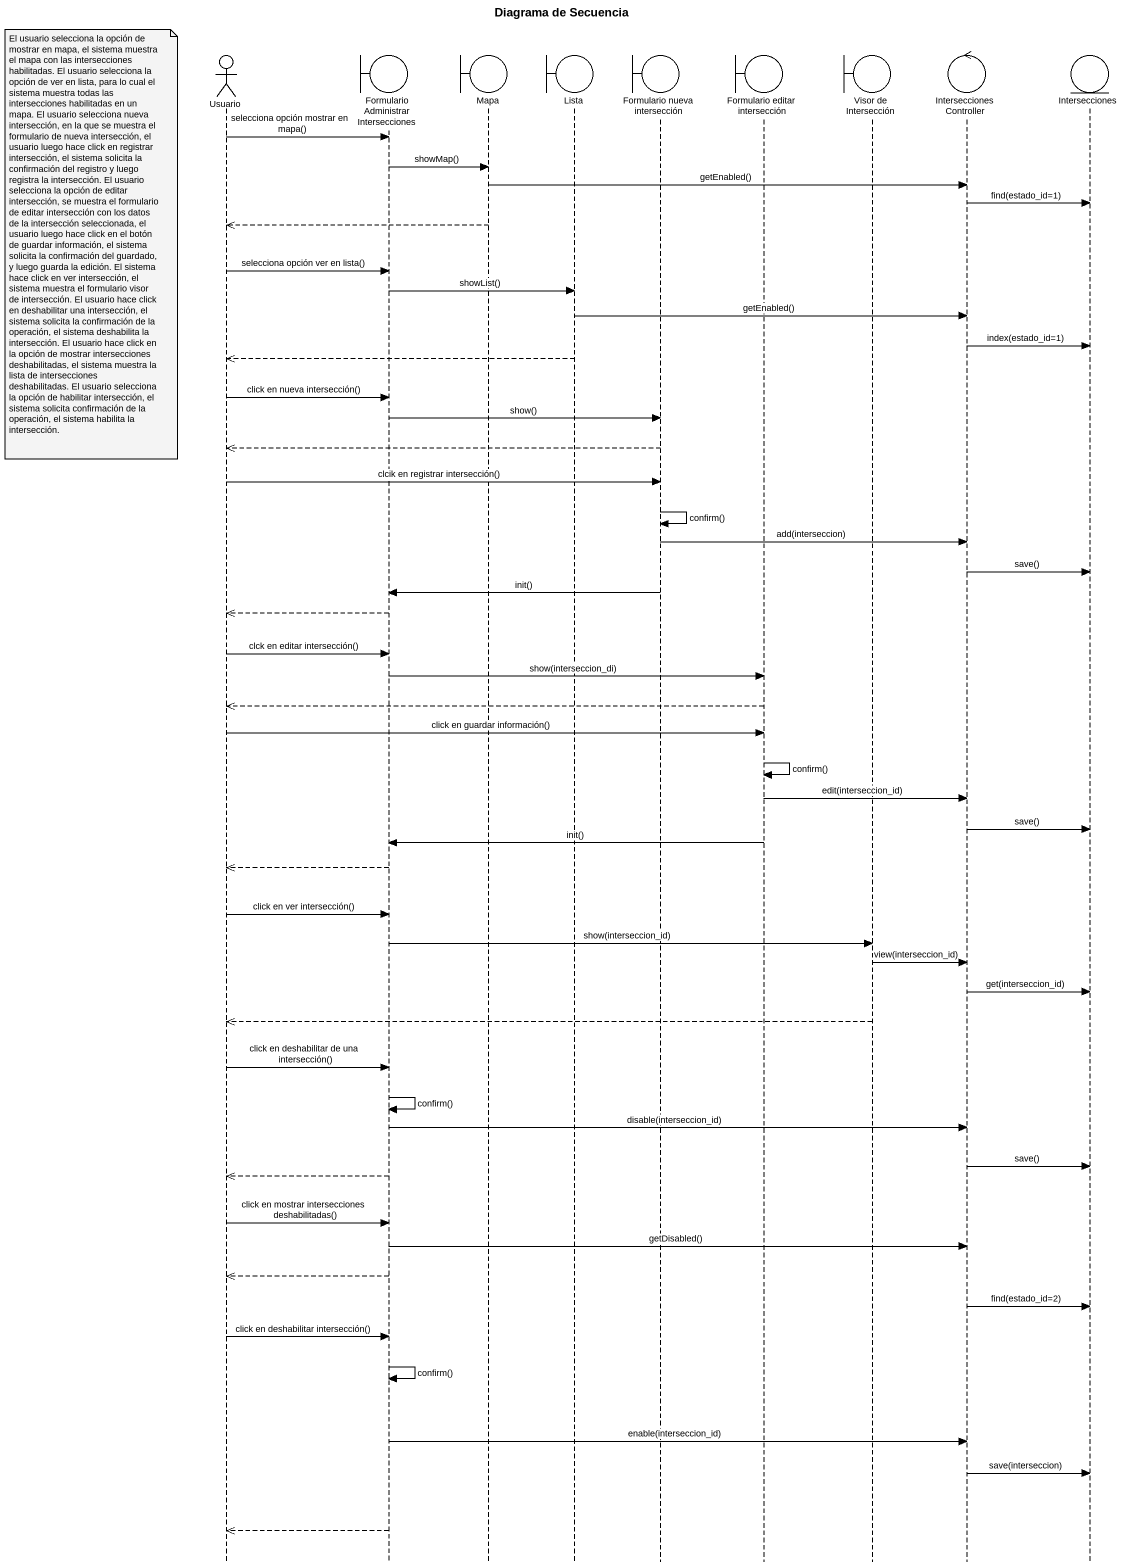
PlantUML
@startuml
title Diagrama de Secuencia
hide footbox
actor Usuario
boundary "Formulario Administrar Intersecciones" as Formulario_Administrar
boundary Mapa
boundary Lista
boundary "Formulario nueva intersección" as Formulario_nueva
boundary "Formulario editar intersección" as Formulario_editar
boundary "Visor de Intersección" as Visor_de_Intersección
control InterseccionesController
entity Intersecciones

Usuario -> Formulario_Administrar : selecciona opción mostrar en mapa()
Formulario_Administrar -> Mapa : showMap()
Mapa -> InterseccionesController : getEnabled()
InterseccionesController -> Intersecciones : find(estado_id=1)
Mapa -->> Usuario
note left of Usuario : El usuario selecciona la opción de mostrar en mapa, el sistema muestra el mapa con las intersecciones habilitadas. El usuario selecciona la opción de ver en lista, para lo cual el sistema muestra todas las intersecciones habilitadas en un mapa. El usuario selecciona nueva intersección, en la que se muestra el formulario de nueva intersección, el usuario luego hace click en registrar intersección, el sistema solicita la confirmación del registro y luego registra la intersección. El usuario selecciona la opción de editar intersección, se muestra el formulario de editar intersección con los datos de la intersección seleccionada, el usuario luego hace click en el botón de guardar información, el sistema solicita la confirmación del guardado, y luego guarda la edición. El sistema hace click en ver intersección, el sistema muestra el formulario visor de intersección. El usuario hace click en deshabilitar una intersección, el sistema solicita la confirmación de la operación, el sistema deshabilita la intersección. El usuario hace click en la opción de mostrar intersecciones deshabilitadas, el sistema muestra la lista de intersecciones deshabilitadas. El usuario selecciona la opción de habilitar intersección, el sistema solicita confirmación de la operación, el sistema habilita la intersección.
Usuario -> Formulario_Administrar : selecciona opción ver en lista()
Formulario_Administrar -> Lista : showList()
Lista -> InterseccionesController : getEnabled()
InterseccionesController -> Intersecciones : index(estado_id=1)
Lista -->> Usuario
Usuario -> Formulario_Administrar : click en nueva intersección()
Formulario_Administrar -> Formulario_nueva : show()
Formulario_nueva -->> Usuario
Usuario -> Formulario_nueva : clcik en registrar intersección()
Formulario_nueva -> Formulario_nueva : confirm()
Formulario_nueva -> InterseccionesController : add(interseccion)
InterseccionesController -> Intersecciones : save()
Formulario_nueva -> Formulario_Administrar : init()
Formulario_Administrar -->> Usuario
Usuario -> Formulario_Administrar : clck en editar intersección()
Formulario_Administrar -> Formulario_editar : show(interseccion_di)
Formulario_editar -->> Usuario
Usuario -> Formulario_editar : click en guardar información()
Formulario_editar -> Formulario_editar : confirm()
Formulario_editar -> InterseccionesController : edit(interseccion_id)
InterseccionesController -> Intersecciones : save()
Formulario_editar -> Formulario_Administrar : init()
Formulario_Administrar -->> Usuario
Usuario -> Formulario_Administrar : click en ver intersección()
Formulario_Administrar -> Visor_de_Intersección : show(interseccion_id)
Visor_de_Intersección -> InterseccionesController : view(interseccion_id)
InterseccionesController -> Intersecciones : get(interseccion_id)
Visor_de_Intersección -->> Usuario
Usuario -> Formulario_Administrar : click en deshabilitar de una intersección()
Formulario_Administrar -> Formulario_Administrar : confirm()
Formulario_Administrar -> InterseccionesController : disable(interseccion_id)
InterseccionesController -> Intersecciones : save()
Formulario_Administrar -->> Usuario
Usuario -> Formulario_Administrar : click en mostrar intersecciones deshabilitadas()
Formulario_Administrar -> InterseccionesController : getDisabled()
Formulario_Administrar -->> Usuario
InterseccionesController -> Intersecciones : find(estado_id=2)
Usuario -> Formulario_Administrar : click en deshabilitar intersección()
Formulario_Administrar -> Formulario_Administrar : confirm()
Formulario_Administrar -> InterseccionesController : enable(interseccion_id)
InterseccionesController -> Intersecciones : save(interseccion)
Formulario_Administrar -->> Usuario
@enduml
